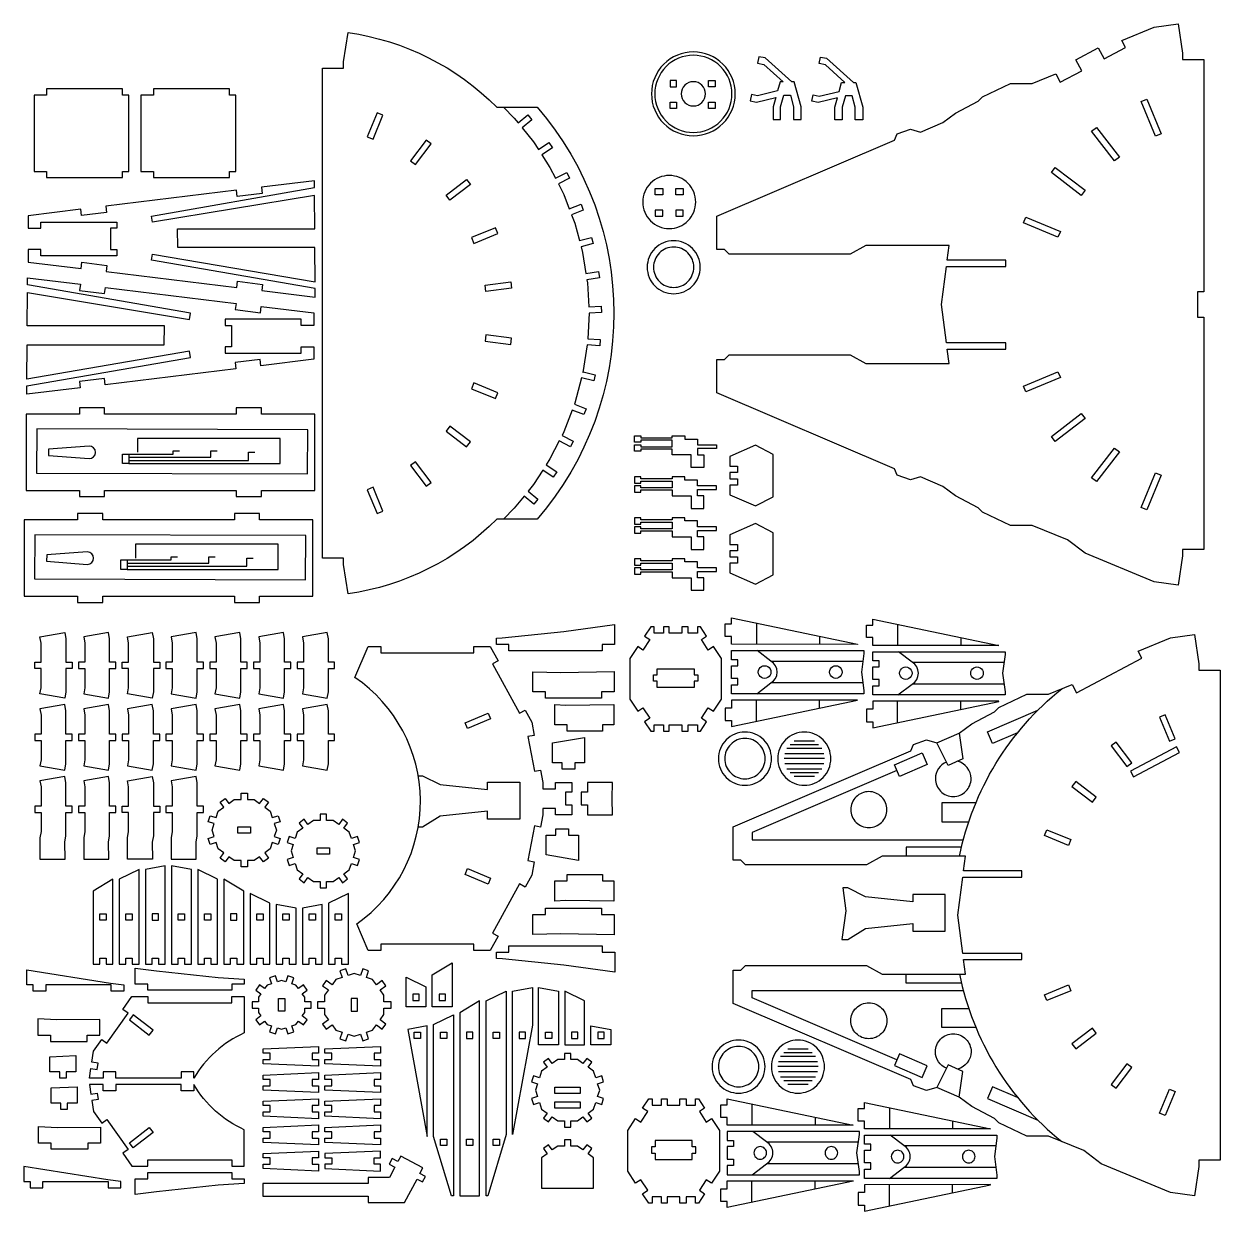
# Model space of a CAD drawing. Extents: x -1030 to 404, y -350 to 218.
# Drawn here: x -453 to 116, y -350 to 215 of the extents above; entities that cross this region are included whole.
import ezdxf

# ---------------------------------------------------------------- set-up
doc = ezdxf.new("R2010")
doc.units = 0
doc.header["$MEASUREMENT"] = 0
doc.layers.add('CUT', color=18, linetype='CONTINUOUS')
doc.layers.add('ENGRAVE', color=1, linetype='CONTINUOUS')

msp = doc.modelspace()

# ---------------------------------------------------------------- linework, layer by layer
at = {"layer": 'CUT'}
for points in [[(-123.34, 39.12), (-123.34, 55.07), (-119.65, 55.07), (-117.43, 57.28), (-59.85, 57.28), (-52.47, 53.15), (-12.73, 53.15), (-13.63, 60.01), (14.15, 60.01), (14.15, 63.01), (-14.03, 63.01), (-16.42, 81.2), (-14.03, 99.36), (14.15, 99.36), (14.15, 102.36), (-13.64, 102.36), (-12.73, 109.25), (-52.47, 109.25), (-59.85, 105.12), (-117.43, 105.12), (-119.65, 107.33), (-123.34, 107.33), (-123.34, 123.28), (-38.75, 159.45), (-37.48, 162.43), (-31.23, 164.71), (-26.44, 163.23), (-15.73, 167.87), (-9.76, 172.2), (1.07, 177.94), (3.13, 180.05), (16.48, 186.36), (26.82, 186.36), (37.99, 190.92), (40.11, 186.93), (50.39, 192.39), (47.57, 197.69), (58.17, 203.32), (60.98, 198.03), (71.26, 203.49), (69.48, 206.85), (84.89, 213.23), (96.21, 214.72), (98.41, 200.79), (98.41, 197.79), (108.45, 197.79), (108.45, 87.2), (105.45, 87.2), (105.45, 75.2), (108.45, 75.2), (108.45, -35.39), (98.41, -35.39), (98.41, -38.39), (96.21, -52.32), (84.89, -50.83), (51.92, -37.17), (43.65, -30.82), (26.82, -23.97), (16.48, -23.97), (3.13, -17.65), (1.07, -15.54), (-9.76, -9.81), (-15.73, -5.47), (-26.44, -0.83), (-31.23, -2.31), (-37.48, -0.03), (-38.75, 2.95)], [(-107.49, 178.14), (-104.54, 177.56), (-95.3, 179.76), (-96.53, 175.29), (-96.53, 169.29), (-92.99, 169.29), (-92.99, 175.29), (-91.48, 180.75), (-88.29, 180.75), (-86.78, 175.29), (-86.78, 169.29), (-83.24, 169.29), (-83.24, 175.29), (-86.49, 187.1), (-87.66, 187.1), (-100.42, 198.55), (-103.37, 199.13), (-103.98, 196.03), (-101.03, 195.45), (-91.73, 187.1), (-93.28, 187.1), (-94.46, 182.81), (-103.95, 180.55), (-106.9, 181.13)], [(-78.13, 177.95), (-77.55, 180.94), (-74.6, 180.36), (-65.11, 182.62), (-63.93, 186.91), (-62.38, 186.91), (-71.68, 195.26), (-74.62, 195.84), (-74.02, 198.94), (-71.07, 198.36), (-58.31, 186.91), (-57.14, 186.91), (-53.89, 175.1), (-53.89, 169.1), (-57.43, 169.1), (-57.43, 175.1), (-58.93, 180.56), (-62.13, 180.56), (-63.63, 175.1), (-63.63, 169.1), (-67.18, 169.1), (-67.18, 175.1), (-65.95, 179.57), (-75.19, 177.37)], [(-448.43, 144.56), (-442.43, 144.56), (-442.43, 141.56), (-406.23, 141.56), (-406.23, 144.56), (-403.23, 144.56), (-403.23, 180.88), (-406.23, 180.88), (-406.23, 183.88), (-442.43, 183.88), (-442.43, 180.88), (-448.43, 180.88)], [(-397.53, 144.56), (-391.53, 144.56), (-391.53, 141.56), (-355.33, 141.56), (-355.33, 144.56), (-352.33, 144.56), (-352.33, 180.87), (-355.33, 180.87), (-355.33, 183.87), (-391.53, 183.87), (-391.53, 180.87), (-397.53, 180.87)], [(-145.53, 187.72), (-145.53, 184.72), (-142.48, 184.72), (-142.48, 187.72)], [(-127.3, 187.72), (-124.14, 187.72), (-124.14, 184.72), (-127.3, 184.72)], [(-145.53, 177.43), (-142.48, 177.43), (-142.48, 174.43), (-145.53, 174.43)], [(-127.3, 177.43), (-124.14, 177.43), (-124.14, 174.43), (-127.3, 174.43)], [(85.47, 161.27), (78.65, 177.74), (81.42, 178.89), (88.24, 162.42)], [(-289.81, 161.06), (-287.04, 159.91), (-282.32, 171.31), (-285.09, 172.46)], [(55.08, 163.68), (57.46, 165.51), (68.31, 151.37), (65.93, 149.54)], [(-269.2, 149.62), (-266.82, 147.79), (-259.32, 157.58), (-261.7, 159.4)], [(35.96, 144), (37.78, 146.38), (51.92, 135.53), (50.1, 133.15)], [(-451.19, 101.36), (-426.04, 98.3), (-425.68, 101.27), (-413.77, 99.81), (-414.13, 96.83), (-351.94, 89.25), (-351.57, 92.23), (-339.66, 90.77), (-340.02, 87.79), (-314.53, 84.69), (-314.56, 88.79), (-392.56, 102.26), (-392.06, 105.21), (-314.58, 91.95), (-314.71, 108.28), (-380.01, 108.28), (-380.08, 117.28), (-314.78, 117.28), (-314.91, 133.11), (-392.06, 120.34), (-392.56, 123.3), (-314.93, 136.81), (-314.96, 140.11), (-340.1, 137.04), (-339.73, 134.06), (-351.64, 132.6), (-352.01, 135.57), (-414.21, 127.97), (-413.84, 124.99), (-425.75, 123.53), (-426.12, 126.51), (-451.19, 123.44), (-451.19, 117.46), (-445.19, 117.46), (-445.19, 120.46), (-408.99, 120.46), (-408.99, 117.46), (-411.99, 117.46), (-411.99, 107.34), (-408.99, 107.34), (-408.99, 104.34), (-445.19, 104.34), (-445.19, 107.34), (-451.19, 107.34)], [(-250.43, 130.84), (-252.26, 133.22), (-242.47, 140.73), (-240.65, 138.35)], [(-152.67, 133.46), (-152.67, 136.46), (-149.13, 136.46), (-149.13, 133.46)], [(-142.93, 133.46), (-142.93, 136.46), (-139.39, 136.46), (-139.39, 133.46)], [(-152.67, 126.17), (-152.67, 123.17), (-149.13, 123.17), (-149.13, 126.17)], [(-139.39, 123.17), (-139.39, 126.17), (-142.93, 126.17), (-142.93, 123.17)], [(22.57, 120.04), (23.72, 122.81), (40.19, 115.99), (39.04, 113.22)], [(-238.99, 110.24), (-227.59, 114.96), (-228.74, 117.73), (-240.14, 113.01)], [(-451.9, 38.46), (-451.87, 42.56), (-373.87, 56.03), (-374.37, 58.98), (-451.85, 45.72), (-451.72, 62.05), (-386.42, 62.05), (-386.35, 71.05), (-451.65, 71.05), (-451.52, 86.88), (-374.37, 74.11), (-373.87, 77.07), (-451.5, 90.58), (-451.47, 93.88), (-426.33, 90.81), (-426.7, 87.83), (-414.79, 86.36), (-414.42, 89.34), (-352.22, 81.74), (-352.59, 78.76), (-340.68, 77.3), (-340.31, 80.28), (-315.24, 77.21), (-315.24, 71.23), (-321.24, 71.23), (-321.24, 74.23), (-357.44, 74.23), (-357.44, 71.23), (-354.44, 71.23), (-354.44, 61.11), (-357.44, 61.11), (-357.44, 58.11), (-321.24, 58.11), (-321.24, 61.11), (-315.24, 61.11), (-315.24, 55.12), (-340.39, 52.07), (-340.75, 55.04), (-352.66, 53.58), (-352.3, 50.6), (-414.49, 43.02), (-414.86, 46), (-426.77, 44.54), (-426.41, 41.56)], [(-233.27, 87.37), (-233.66, 90.34), (-221.43, 91.95), (-221.04, 88.98)], [(-233.66, 63.8), (-221.43, 62.19), (-221.04, 65.16), (-233.27, 66.77)], [(23.72, 39.59), (22.57, 42.36), (39.04, 49.18), (40.19, 46.41)], [(-240.14, 41.13), (-228.74, 36.41), (-227.59, 39.18), (-238.99, 43.9)], [(-452.13, -7.24), (-426.8, -7.24), (-426.8, -10.24), (-414.8, -10.24), (-414.8, -7.24), (-352.14, -7.24), (-352.14, -10.24), (-340.14, -10.24), (-340.14, -7.24), (-314.81, -7.24), (-314.81, 29.08), (-340.14, 29.08), (-340.14, 32.08), (-352.14, 32.08), (-352.14, 29.08), (-414.8, 29.08), (-414.8, 32.08), (-426.8, 32.08), (-426.8, 29.08), (-452.13, 29.08)], [(35.96, 18.4), (50.1, 29.25), (51.92, 26.87), (37.78, 16.02)], [(-252.26, 20.91), (-242.47, 13.4), (-240.65, 15.78), (-250.43, 23.29)], [(-162.55, 11.43), (-162.55, 14.43), (-159.55, 14.43), (-159.55, 13.43), (-144.55, 13.43), (-144.55, 16.68), (-159.55, 16.68), (-159.55, 15.68), (-162.55, 15.68), (-162.55, 18.68), (-159.55, 18.68), (-159.55, 17.68), (-144.55, 17.68), (-144.55, 18.68), (-138.55, 18.68), (-138.55, 17.18), (-132.55, 17.18), (-132.55, 14.43), (-123.55, 14.43), (-123.55, 12.68), (-132.55, 12.68), (-132.55, 9.68), (-129.55, 9.68), (-129.55, 3.68), (-135.55, 3.68), (-135.55, 9.68), (-144.55, 9.68), (-144.55, 12.43), (-159.55, 12.43), (-159.55, 11.43)], [(-117.16, -9.3), (-104.99, -14.69), (-96.57, -10.26), (-96.57, 9.82), (-104.99, 14.25), (-117.16, 8.86), (-117.16, 4.28), (-113.59, 4.28), (-113.59, 1.28), (-117.16, 1.28), (-117.16, -1.72), (-113.59, -1.72), (-113.59, -4.72), (-117.16, -4.72)], [(55.08, -1.28), (65.93, 12.86), (68.31, 11.03), (57.46, -3.11)], [(-269.2, 4.52), (-261.7, -5.27), (-259.32, -3.44), (-266.82, 6.35)], [(78.65, -15.34), (85.47, 1.13), (88.24, -0.02), (81.42, -16.49)], [(-162.55, -8.07), (-159.55, -8.07), (-159.55, -7.07), (-144.55, -7.07), (-144.55, -9.82), (-135.55, -9.82), (-135.55, -15.82), (-129.55, -15.82), (-129.55, -9.82), (-132.55, -9.82), (-132.55, -6.82), (-123.55, -6.82), (-123.55, -5.07), (-132.55, -5.07), (-132.55, -2.32), (-138.55, -2.32), (-138.55, -0.82), (-144.55, -0.82), (-144.55, -1.82), (-159.55, -1.82), (-159.55, -0.82), (-162.55, -0.82), (-162.55, -3.82), (-159.55, -3.82), (-159.55, -2.82), (-144.55, -2.82), (-144.55, -6.07), (-159.55, -6.07), (-159.55, -5.07), (-162.55, -5.07)], [(-285.09, -18.32), (-282.32, -17.17), (-287.04, -5.78), (-289.81, -6.93)], [(-453.04, -57.59), (-427.71, -57.59), (-427.71, -60.59), (-415.71, -60.59), (-415.71, -57.59), (-353.05, -57.59), (-353.05, -60.59), (-341.05, -60.59), (-341.05, -57.59), (-315.72, -57.59), (-315.72, -21.27), (-341.05, -21.27), (-341.05, -18.27), (-353.05, -18.27), (-353.05, -21.27), (-415.71, -21.27), (-415.71, -18.27), (-427.71, -18.27), (-427.71, -21.27), (-453.04, -21.27)], [(-162.55, -24.57), (-162.55, -27.57), (-159.55, -27.57), (-159.55, -26.57), (-144.55, -26.57), (-144.55, -29.32), (-135.55, -29.32), (-135.55, -35.32), (-129.55, -35.32), (-129.55, -29.32), (-132.55, -29.32), (-132.55, -26.32), (-123.55, -26.32), (-123.55, -24.57), (-132.55, -24.57), (-132.55, -21.82), (-138.55, -21.82), (-138.55, -20.32), (-144.55, -20.32), (-144.55, -21.32), (-159.55, -21.32), (-159.55, -20.32), (-162.55, -20.32), (-162.55, -23.32), (-159.55, -23.32), (-159.55, -22.32), (-144.55, -22.32), (-144.55, -25.57), (-159.55, -25.57), (-159.55, -24.57)], [(-117.16, -46.54), (-104.99, -51.92), (-96.57, -47.49), (-96.57, -27.41), (-104.99, -22.99), (-117.16, -28.37), (-117.16, -32.95), (-113.59, -32.95), (-113.59, -35.95), (-117.16, -35.95), (-117.16, -38.95), (-113.59, -38.95), (-113.59, -41.95), (-117.16, -41.95)], [(-162.55, -44.07), (-162.55, -47.07), (-159.55, -47.07), (-159.55, -46.07), (-144.55, -46.07), (-144.55, -48.82), (-135.55, -48.82), (-135.55, -54.82), (-129.55, -54.82), (-129.55, -48.82), (-132.55, -48.82), (-132.55, -45.82), (-123.55, -45.82), (-123.55, -44.07), (-132.55, -44.07), (-132.55, -41.32), (-138.55, -41.32), (-138.55, -39.82), (-144.55, -39.82), (-144.55, -40.82), (-159.55, -40.82), (-159.55, -39.82), (-162.55, -39.82), (-162.55, -42.82), (-159.55, -42.82), (-159.55, -41.82), (-144.55, -41.82), (-144.55, -45.07), (-159.55, -45.07), (-159.55, -44.07)], [(-119.35, -76.82), (-119.35, -70.82), (-116.35, -70.82), (-116.35, -67.96), (-56.36, -80.48), (-56.36, -80.55), (-116.35, -80.52), (-116.35, -76.82)], [(-228.32, -80.57), (-228.32, -77.66), (-225.48, -77.47), (-196.13, -74.38), (-172, -71.08), (-172, -80.57), (-178.01, -80.57), (-178.01, -83.57), (-222.32, -83.57), (-222.32, -80.57)], [(-161.04, -112.37), (-158.55, -110.71), (-155.23, -115.71), (-157.72, -117.37), (-154.79, -121.79), (-153.18, -121.79), (-153.18, -118.79), (-148.79, -118.79), (-148.79, -121.79), (-145.98, -121.79), (-145.98, -118.79), (-139.98, -118.79), (-139.98, -121.79), (-136.98, -121.79), (-136.98, -118.79), (-132.58, -118.79), (-132.58, -121.79), (-131.16, -121.79), (-128.23, -117.37), (-130.73, -115.71), (-127.41, -110.71), (-124.91, -112.37), (-121.12, -106.68), (-121.12, -87.3), (-124.91, -81.61), (-127.41, -83.27), (-130.73, -78.27), (-128.23, -76.61), (-131.16, -72.18), (-132.58, -72.18), (-132.58, -75.18), (-136.98, -75.18), (-136.98, -72.18), (-139.98, -72.18), (-139.98, -75.18), (-145.98, -75.18), (-145.98, -72.18), (-148.79, -72.18), (-148.79, -75.18), (-153.18, -75.18), (-153.18, -72.18), (-154.79, -72.18), (-157.72, -76.61), (-155.23, -78.27), (-158.55, -83.27), (-161.04, -81.61), (-164.83, -87.3), (-164.83, -106.68)], [(-52.14, -77.34), (-52.14, -71.34), (-49.14, -71.34), (-49.14, -68.48), (10.85, -81), (10.85, -81.07), (-49.14, -81.04), (-49.14, -77.34)], [(-445.59, -104.12), (-445.08, -101.16), (-445.08, -92.03), (-448.08, -92.03), (-448.08, -89.03), (-445.08, -89.03), (-445.08, -79.9), (-445.59, -76.95), (-433.76, -74.9), (-433.25, -77.86), (-433.25, -89.03), (-430.25, -89.03), (-430.25, -92.03), (-433.25, -92.03), (-433.25, -103.2), (-433.76, -106.16)], [(-424.76, -104.12), (-412.94, -106.16), (-412.43, -103.2), (-412.43, -92.03), (-409.43, -92.03), (-409.43, -89.03), (-412.43, -89.03), (-412.43, -77.86), (-412.94, -74.9), (-424.76, -76.95), (-424.25, -79.9), (-424.25, -89.03), (-427.25, -89.03), (-427.25, -92.03), (-424.25, -92.03), (-424.25, -101.16)], [(-403.94, -104.12), (-403.43, -101.16), (-403.43, -92.03), (-406.43, -92.03), (-406.43, -89.03), (-403.43, -89.03), (-403.43, -79.9), (-403.94, -76.95), (-392.11, -74.9), (-391.6, -77.86), (-391.6, -89.03), (-388.6, -89.03), (-388.6, -92.03), (-391.6, -92.03), (-391.6, -103.2), (-392.11, -106.16)], [(-383.11, -104.12), (-371.29, -106.16), (-370.78, -103.2), (-370.78, -92.03), (-367.78, -92.03), (-367.78, -89.03), (-370.78, -89.03), (-370.78, -77.86), (-371.29, -74.9), (-383.11, -76.95), (-382.6, -79.9), (-382.6, -89.03), (-385.6, -89.03), (-385.6, -92.03), (-382.6, -92.03), (-382.6, -101.16)], [(-362.29, -104.12), (-350.46, -106.16), (-349.95, -103.2), (-349.95, -92.03), (-346.95, -92.03), (-346.95, -89.03), (-349.95, -89.03), (-349.95, -77.86), (-350.46, -74.9), (-362.29, -76.95), (-361.78, -79.9), (-361.78, -89.03), (-364.78, -89.03), (-364.78, -92.03), (-361.78, -92.03), (-361.78, -101.16)], [(-341.46, -104.12), (-329.64, -106.16), (-329.13, -103.2), (-329.13, -92.03), (-326.13, -92.03), (-326.13, -89.03), (-329.13, -89.03), (-329.13, -77.86), (-329.64, -74.9), (-341.46, -76.95), (-340.95, -79.9), (-340.95, -89.03), (-343.95, -89.03), (-343.95, -92.03), (-340.95, -92.03), (-340.95, -101.16)], [(-320.64, -104.12), (-308.81, -106.16), (-308.3, -103.2), (-308.3, -92.03), (-305.3, -92.03), (-305.3, -89.03), (-308.3, -89.03), (-308.3, -77.86), (-308.81, -74.9), (-320.64, -76.95), (-320.13, -79.9), (-320.13, -89.03), (-323.13, -89.03), (-323.13, -92.03), (-320.13, -92.03), (-320.13, -101.16)], [(-115.57, -251.49), (-115.57, -235.54), (-111.88, -235.54), (-109.66, -233.33), (-52.09, -233.33), (-44.7, -237.46), (-4.96, -237.46), (-5.87, -230.57), (21.92, -230.57), (21.92, -227.6), (-6.26, -227.6), (-8.65, -209.41), (-6.26, -191.25), (21.92, -191.25), (21.92, -188.25), (-5.87, -188.25), (-4.96, -181.36), (-44.7, -181.36), (-52.09, -185.49), (-109.66, -185.49), (-111.88, -183.28), (-115.57, -183.28), (-115.57, -167.33), (-30.99, -131.16), (-29.71, -128.18), (-23.47, -125.9), (-18.67, -127.38), (-7.96, -122.74), (-1.99, -118.41), (8.84, -112.67), (10.9, -110.56), (24.25, -104.25), (34.58, -104.25), (45.76, -99.69), (47.88, -103.68), (79.03, -87.12), (77.25, -83.77), (92.66, -77.38), (103.98, -75.89), (106.18, -89.82), (106.18, -92.82), (116.22, -92.82), (116.22, -326), (106.18, -326), (106.18, -329), (103.98, -342.93), (92.66, -341.44), (59.69, -327.78), (51.41, -321.43), (34.58, -314.58), (24.25, -314.58), (10.9, -308.26), (8.84, -306.15), (-1.99, -300.42), (-7.96, -296.08), (-18.67, -291.44), (-23.47, -292.92), (-29.71, -290.64), (-30.99, -287.66)], [(-116.35, -104.11), (-116.35, -99.72), (-113.35, -99.72), (-113.35, -96.72), (-116.35, -96.72), (-116.35, -90.72), (-113.35, -90.72), (-113.35, -87.91), (-116.35, -87.91), (-116.35, -83.52), (-53.36, -83.52), (-53.36, -84.91), (-54.52, -93.72), (-53.36, -102.53), (-53.36, -104.11)], [(-49.14, -104.63), (-49.14, -100.24), (-46.14, -100.24), (-46.14, -97.24), (-49.14, -97.24), (-49.14, -91.24), (-46.14, -91.24), (-46.14, -88.43), (-49.14, -88.43), (-49.14, -84.04), (13.85, -84.04), (13.85, -85.43), (12.69, -94.24), (13.85, -103.05), (13.85, -104.63)], [(-210.92, -103.1), (-210.92, -93.6), (-197.63, -93.96), (-172.2, -93.48), (-172.2, -103.1), (-178.2, -103.1), (-178.2, -106.1), (-204.92, -106.1), (-204.92, -103.1)], [(-151.79, -101.11), (-151.79, -98.11), (-153.44, -98.11), (-153.44, -95.11), (-151.79, -95.11), (-151.79, -92.11), (-134.16, -92.11), (-134.16, -95.11), (-132.44, -95.11), (-132.44, -98.11), (-134.16, -98.11), (-134.16, -101.11)], [(-119.35, -116.82), (-116.35, -116.82), (-116.35, -119.68), (-56.36, -107.15), (-56.36, -107.08), (-116.35, -107.11), (-116.35, -110.82), (-119.35, -110.82)], [(-52.14, -117.33), (-49.14, -117.33), (-49.14, -120.2), (10.85, -107.67), (10.85, -107.6), (-49.14, -107.63), (-49.14, -111.33), (-52.14, -111.33)], [(-445.59, -138.37), (-433.76, -140.42), (-433.25, -137.46), (-433.25, -126.29), (-430.25, -126.29), (-430.25, -123.29), (-433.25, -123.29), (-433.25, -112.12), (-433.76, -109.16), (-445.59, -111.2), (-445.08, -114.16), (-445.08, -123.29), (-448.08, -123.29), (-448.08, -126.29), (-445.08, -126.29), (-445.08, -135.42)], [(-424.76, -138.37), (-412.94, -140.42), (-412.43, -137.46), (-412.43, -126.29), (-409.43, -126.29), (-409.43, -123.29), (-412.43, -123.29), (-412.43, -112.12), (-412.94, -109.16), (-424.76, -111.2), (-424.25, -114.16), (-424.25, -123.29), (-427.25, -123.29), (-427.25, -126.29), (-424.25, -126.29), (-424.25, -135.42)], [(-403.94, -138.37), (-392.11, -140.42), (-391.6, -137.46), (-391.6, -126.29), (-388.6, -126.29), (-388.6, -123.29), (-391.6, -123.29), (-391.6, -112.12), (-392.11, -109.16), (-403.94, -111.2), (-403.43, -114.16), (-403.43, -123.29), (-406.43, -123.29), (-406.43, -126.29), (-403.43, -126.29), (-403.43, -135.42)], [(-383.11, -138.37), (-371.29, -140.42), (-370.78, -137.46), (-370.78, -126.29), (-367.78, -126.29), (-367.78, -123.29), (-370.78, -123.29), (-370.78, -112.12), (-371.29, -109.16), (-383.11, -111.2), (-382.6, -114.16), (-382.6, -123.29), (-385.6, -123.29), (-385.6, -126.29), (-382.6, -126.29), (-382.6, -135.42)], [(-362.29, -138.37), (-350.46, -140.42), (-349.95, -137.46), (-349.95, -126.29), (-346.95, -126.29), (-346.95, -123.29), (-349.95, -123.29), (-349.95, -112.12), (-350.46, -109.16), (-362.29, -111.2), (-361.78, -114.16), (-361.78, -123.29), (-364.78, -123.29), (-364.78, -126.29), (-361.78, -126.29), (-361.78, -135.42)], [(-341.46, -138.37), (-329.64, -140.42), (-329.13, -137.46), (-329.13, -126.29), (-326.13, -126.29), (-326.13, -123.29), (-329.13, -123.29), (-329.13, -112.12), (-329.64, -109.16), (-341.46, -111.2), (-340.95, -114.16), (-340.95, -123.29), (-343.95, -123.29), (-343.95, -126.29), (-340.95, -126.29), (-340.95, -135.42)], [(-320.64, -138.37), (-308.81, -140.42), (-308.3, -137.46), (-308.3, -126.29), (-305.3, -126.29), (-305.3, -123.29), (-308.3, -123.29), (-308.3, -112.12), (-308.81, -109.16), (-320.64, -111.2), (-320.13, -114.16), (-320.13, -123.29), (-323.13, -123.29), (-323.13, -126.29), (-320.13, -126.29), (-320.13, -135.42)], [(-242.07, -120.6), (-243.22, -117.83), (-232.19, -113.27), (-231.04, -116.04)], [(-200.55, -109.23), (-195.29, -109.42), (-172.34, -109.2), (-172.34, -118.85), (-177.78, -118.85), (-177.78, -121.85), (-194.55, -121.85), (-194.55, -118.85), (-200.55, -118.85)], [(92.09, -126.56), (94.86, -125.42), (90.14, -114.02), (87.37, -115.17)], [(-201.66, -136.85), (-201.66, -127.47), (-186.33, -124.85), (-186.33, -136.85), (-190.99, -136.85), (-190.99, -139.85), (-196.99, -139.85), (-196.99, -136.85)], [(64.37, -128.9), (71.88, -138.69), (74.26, -136.86), (66.75, -127.08)], [(75.06, -143.59), (96.92, -131.97), (95.51, -129.32), (73.65, -140.94)], [(-445.59, -182.75), (-433.65, -182.75), (-433.76, -174.67), (-433.25, -171.72), (-433.25, -160.54), (-430.25, -160.54), (-430.25, -157.54), (-433.25, -157.54), (-433.25, -146.37), (-433.76, -143.42), (-445.59, -145.46), (-445.08, -148.41), (-445.08, -157.54), (-448.08, -157.54), (-448.08, -160.54), (-445.08, -160.54), (-445.08, -169.67), (-445.59, -172.63)], [(-424.76, -182.75), (-412.83, -182.75), (-412.94, -174.67), (-412.43, -171.72), (-412.43, -160.54), (-409.43, -160.54), (-409.43, -157.54), (-412.43, -157.54), (-412.43, -146.37), (-412.94, -143.42), (-424.76, -145.46), (-424.25, -148.41), (-424.25, -157.54), (-427.25, -157.54), (-427.25, -160.54), (-424.25, -160.54), (-424.25, -169.67), (-424.76, -172.63)], [(-403.94, -182.75), (-403.94, -172.63), (-403.43, -169.67), (-403.43, -160.54), (-406.43, -160.54), (-406.43, -157.54), (-403.43, -157.54), (-403.43, -148.41), (-403.94, -145.46), (-392.11, -143.42), (-391.6, -146.37), (-391.6, -157.54), (-388.6, -157.54), (-388.6, -160.54), (-391.6, -160.54), (-391.6, -171.72), (-392.11, -174.67), (-392, -182.75)], [(-383.11, -182.75), (-371.18, -182.75), (-371.29, -174.67), (-370.78, -171.72), (-370.78, -160.54), (-367.78, -160.54), (-367.78, -157.54), (-370.78, -157.54), (-370.78, -146.37), (-371.29, -143.42), (-383.11, -145.46), (-382.6, -148.41), (-382.6, -157.54), (-385.6, -157.54), (-385.6, -160.54), (-382.6, -160.54), (-382.6, -169.67), (-383.11, -172.63)], [(-187.99, -156.94), (-184.99, -156.94), (-184.99, -161.6), (-172.99, -161.6), (-173.17, -153.94), (-172.99, -146.28), (-184.99, -146.28), (-184.99, -150.94), (-187.99, -150.94)], [(45.7, -148.12), (55.49, -155.63), (57.31, -153.25), (47.53, -145.74)], [(-365.5, -172.91), (-362.65, -171.99), (-363.65, -168.92), (-362.65, -165.85), (-365.5, -164.92), (-364.58, -162.07), (-361.72, -162.99), (-360.73, -159.92), (-358.11, -158.03), (-359.88, -155.6), (-357.45, -153.84), (-355.69, -156.26), (-353.08, -154.37), (-349.85, -154.37), (-349.85, -151.37), (-346.85, -151.37), (-346.85, -154.37), (-343.62, -154.37), (-341.01, -156.26), (-339.24, -153.84), (-336.82, -155.6), (-338.58, -158.03), (-335.97, -159.92), (-334.97, -162.99), (-332.12, -162.07), (-331.19, -164.92), (-334.04, -165.85), (-333.05, -168.92), (-334.04, -171.99), (-331.19, -172.91), (-332.12, -175.77), (-334.97, -174.84), (-335.97, -177.91), (-338.58, -179.81), (-336.82, -182.24), (-339.24, -184), (-341.01, -181.57), (-343.62, -183.47), (-346.85, -183.47), (-346.85, -186.47), (-349.85, -186.47), (-349.85, -183.47), (-353.08, -183.47), (-355.69, -181.57), (-357.45, -184), (-359.88, -182.24), (-358.11, -179.81), (-360.73, -177.91), (-361.72, -174.84), (-364.58, -175.77)], [(-327.86, -182.87), (-326.93, -185.72), (-324.08, -184.79), (-323.08, -187.86), (-320.47, -189.76), (-322.24, -192.19), (-319.81, -193.95), (-318.04, -191.52), (-315.43, -193.42), (-312.2, -193.42), (-312.2, -196.42), (-309.2, -196.42), (-309.2, -193.42), (-305.98, -193.42), (-303.37, -191.52), (-301.6, -193.95), (-299.17, -192.19), (-300.94, -189.76), (-298.33, -187.86), (-297.33, -184.79), (-294.48, -185.72), (-293.55, -182.87), (-296.4, -181.94), (-295.4, -178.87), (-296.4, -175.8), (-293.55, -174.87), (-294.48, -172.02), (-297.33, -172.95), (-298.33, -169.88), (-300.94, -167.98), (-299.17, -165.55), (-301.6, -163.79), (-303.37, -166.22), (-305.98, -164.32), (-309.2, -164.32), (-309.2, -161.32), (-312.2, -161.32), (-312.2, -164.32), (-315.43, -164.32), (-318.04, -166.22), (-319.81, -163.79), (-322.24, -165.55), (-320.47, -167.98), (-323.08, -169.88), (-324.08, -172.95), (-326.93, -172.02), (-327.86, -174.87), (-325.01, -175.8), (-326.01, -178.87), (-325.01, -181.94)], [(-351.35, -170.42), (-351.35, -167.42), (-345.35, -167.42), (-345.35, -170.42)], [(-204.59, -180.73), (-204.59, -171.36), (-199.93, -171.36), (-199.93, -168.36), (-193.93, -168.36), (-193.93, -171.36), (-189.26, -171.36), (-189.26, -183.36)], [(44.04, -176.24), (32.64, -171.52), (33.79, -168.75), (45.19, -173.47)], [(-313.7, -180.37), (-313.7, -177.37), (-307.7, -177.37), (-307.7, -180.37)], [(-407.88, -232.8), (-404.65, -232.8), (-404.65, -229.8), (-401.65, -229.8), (-401.65, -232.8), (-398.42, -232.8), (-398.42, -187.7), (-407.88, -192.3)], [(-395.42, -232.8), (-392.19, -232.8), (-392.19, -229.8), (-389.19, -229.8), (-389.19, -232.8), (-385.96, -232.8), (-385.96, -185.95), (-395.42, -187.7)], [(-382.96, -232.8), (-379.74, -232.8), (-379.74, -229.8), (-376.74, -229.8), (-376.74, -232.8), (-373.51, -232.8), (-373.51, -187.7), (-382.96, -185.95)], [(-370.51, -232.8), (-367.28, -232.8), (-367.28, -229.8), (-364.28, -229.8), (-364.28, -232.8), (-361.05, -232.8), (-361.05, -192.3), (-370.51, -187.7)], [(-243.22, -190.02), (-242.07, -187.25), (-231.04, -191.81), (-232.19, -194.59)], [(-417.1, -232.8), (-417.1, -229.8), (-414.1, -229.8), (-414.1, -232.8), (-410.88, -232.8), (-410.88, -192.3), (-420.33, -197.98), (-420.33, -232.8)], [(-358.05, -232.8), (-354.82, -232.8), (-354.82, -229.8), (-351.82, -229.8), (-351.82, -232.8), (-348.6, -232.8), (-348.6, -197.98), (-358.05, -192.3)], [(-200.55, -202.67), (-200.55, -193.05), (-194.55, -193.05), (-194.55, -190.05), (-177.78, -190.05), (-177.78, -193.05), (-172.34, -193.05), (-172.34, -202.7), (-195.29, -202.49)], [(-345.6, -232.8), (-342.37, -232.8), (-342.37, -229.8), (-339.37, -229.8), (-339.37, -232.8), (-336.14, -232.8), (-336.14, -203.64), (-345.6, -199.04)], [(-308.23, -232.8), (-305, -232.8), (-305, -229.8), (-302, -229.8), (-302, -232.8), (-298.77, -232.8), (-298.77, -199.04), (-308.23, -203.64)], [(-63.8, -220.91), (-61.02, -220.91), (-52.56, -215.79), (-30.1, -213.41), (-30.1, -217.1), (-14.6, -217.1), (-14.6, -199.53), (-30.1, -199.53), (-30.1, -203.08), (-52.56, -200.67), (-61.02, -196.46), (-63.45, -196.46), (-62.02, -207.36)], [(-333.14, -232.8), (-329.91, -232.8), (-329.91, -229.8), (-326.91, -229.8), (-326.91, -232.8), (-323.68, -232.8), (-323.68, -206.05), (-333.14, -204.29)], [(-320.68, -232.8), (-317.46, -232.8), (-317.46, -229.8), (-314.46, -229.8), (-314.46, -232.8), (-311.23, -232.8), (-311.23, -204.29), (-320.68, -206.05)], [(-417.1, -211.8), (-417.1, -208.8), (-414.1, -208.8), (-414.1, -211.8)], [(-404.65, -211.8), (-404.65, -208.8), (-401.65, -208.8), (-401.65, -211.8)], [(-389.19, -208.8), (-392.19, -208.8), (-392.19, -211.8), (-389.19, -211.8)], [(-379.74, -211.8), (-379.74, -208.8), (-376.74, -208.8), (-376.74, -211.8)], [(-367.28, -211.8), (-367.28, -208.8), (-364.28, -208.8), (-364.28, -211.8)], [(-354.82, -211.8), (-351.82, -211.8), (-351.82, -208.8), (-354.82, -208.8)], [(-342.37, -211.8), (-342.37, -208.8), (-339.37, -208.8), (-339.37, -211.8)], [(-329.91, -211.8), (-329.91, -208.8), (-326.91, -208.8), (-326.91, -211.8)], [(-317.46, -211.8), (-317.46, -208.8), (-314.46, -208.8), (-314.46, -211.8)], [(-305, -211.8), (-305, -208.8), (-302, -208.8), (-302, -211.8)], [(-210.91, -218.6), (-210.91, -209.11), (-204.92, -209.11), (-204.92, -206.11), (-178.2, -206.11), (-178.2, -209.11), (-172.2, -209.11), (-172.2, -218.73), (-197.63, -218.25)], [(-228.31, -229.97), (-228.31, -227.05), (-222.31, -227.05), (-222.31, -224.05), (-178.01, -224.05), (-178.01, -227.05), (-171.99, -227.05), (-171.99, -236.55), (-196.12, -233.24), (-225.47, -230.15)], [(-258.82, -253.05), (-258.82, -237.81), (-249.37, -232.13), (-249.37, -253.05)], [(-451.85, -242.58), (-451.85, -235.36), (-411.95, -241.73), (-405.73, -242.58), (-405.73, -245.58), (-411.73, -245.58), (-411.73, -242.58), (-442.85, -242.58), (-442.85, -245.58), (-448.85, -245.58), (-448.85, -242.58)], [(-400.23, -242.17), (-400.23, -234.58), (-390.14, -235.97), (-360.81, -239.05), (-348.31, -239.88), (-348.31, -242.17), (-354.31, -242.17), (-354.31, -245.17), (-394.23, -245.17), (-394.23, -242.17)], [(-341.06, -261.57), (-338.64, -259.81), (-337.41, -261.5), (-335.42, -262.15), (-336.34, -265), (-333.49, -265.93), (-332.56, -263.08), (-330.57, -263.72), (-328.58, -263.08), (-327.65, -265.93), (-324.8, -265), (-325.73, -262.15), (-323.74, -261.5), (-322.51, -259.81), (-320.08, -261.57), (-318.32, -259.15), (-320.74, -257.38), (-319.51, -255.69), (-319.51, -253.6), (-316.51, -253.6), (-316.51, -250.6), (-319.51, -250.6), (-319.51, -248.5), (-320.74, -246.81), (-318.32, -245.05), (-320.08, -242.62), (-322.51, -244.38), (-323.74, -242.69), (-325.73, -242.04), (-324.8, -239.19), (-327.65, -238.26), (-328.58, -241.11), (-330.57, -240.47), (-332.56, -241.11), (-333.49, -238.26), (-336.34, -239.19), (-335.42, -242.04), (-337.41, -242.69), (-338.64, -244.38), (-341.06, -242.62), (-342.83, -245.05), (-340.4, -246.81), (-341.63, -248.5), (-341.63, -250.6), (-344.63, -250.6), (-344.63, -253.6), (-341.63, -253.6), (-341.63, -255.69), (-340.4, -257.38), (-342.83, -259.15)], [(-309.28, -263.63), (-306.53, -261.63), (-304.71, -264.13), (-301.76, -265.09), (-302.81, -268.32), (-299.96, -269.25), (-298.91, -266.02), (-295.96, -266.98), (-293.01, -266.02), (-291.96, -269.25), (-289.11, -268.32), (-290.16, -265.09), (-287.22, -264.13), (-285.39, -261.63), (-282.64, -263.63), (-280.88, -261.2), (-283.63, -259.2), (-281.81, -256.69), (-281.81, -253.6), (-278.41, -253.6), (-278.41, -250.6), (-281.81, -250.6), (-281.81, -247.5), (-283.63, -244.99), (-280.88, -242.99), (-282.64, -240.57), (-285.39, -242.56), (-287.22, -240.06), (-290.16, -239.1), (-289.11, -235.87), (-291.96, -234.94), (-293.01, -238.17), (-295.96, -237.22), (-298.91, -238.17), (-299.96, -234.94), (-302.81, -235.87), (-301.76, -239.1), (-304.71, -240.06), (-306.53, -242.56), (-309.28, -240.57), (-311.04, -242.99), (-308.29, -244.99), (-310.11, -247.5), (-310.11, -250.6), (-313.51, -250.6), (-313.51, -253.6), (-310.11, -253.6), (-310.11, -256.69), (-308.29, -259.2), (-311.04, -261.2)], [(-271.28, -253.05), (-271.28, -238.87), (-261.82, -243.47), (-261.82, -253.05)], [(-220.64, -313.79), (-220.64, -245.53), (-211.19, -243.78), (-211.19, -261.78)], [(-208.19, -271.05), (-208.19, -243.78), (-198.73, -245.53), (-198.73, -271.05)], [(44.04, -242.58), (45.19, -245.35), (33.79, -250.07), (32.64, -247.3)], [(-329.07, -249.1), (-329.07, -255.1), (-332.07, -255.1), (-332.07, -249.1)], [(-297.46, -255.1), (-294.46, -255.1), (-294.46, -249.1), (-297.46, -249.1)], [(-265.05, -250.05), (-265.05, -247.05), (-268.05, -247.05), (-268.05, -250.05)], [(-252.6, -250.05), (-252.6, -247.05), (-255.6, -247.05), (-255.6, -250.05)], [(-236.28, -343.05), (-236.28, -250.13), (-245.73, -255.81), (-245.73, -343.05)], [(-233.1, -343.05), (-233.1, -250.13), (-223.64, -245.53), (-223.64, -313.79), (-232.4, -343.05)], [(-195.73, -271.05), (-186.28, -271.05), (-186.28, -250.13), (-195.73, -245.53)], [(-446.55, -266.59), (-440.55, -266.59), (-440.55, -269.59), (-423.08, -269.59), (-423.08, -266.59), (-417.08, -266.59), (-417.08, -259), (-437.52, -259.15), (-446.55, -258.81)], [(-391.74, -264.11), (-401.21, -256.84), (-403.03, -259.22), (-393.57, -266.49)], [(-248.73, -343.05), (-249.66, -343.05), (-258.19, -314.77), (-258.19, -261.47), (-248.73, -256.87)], [(-261.19, -314.77), (-261.19, -262.12), (-270.4, -263.83)], [(-267.42, -268.05), (-267.42, -265.05), (-264.42, -265.05), (-264.42, -268.05)], [(-254.96, -268.05), (-254.96, -265.05), (-251.96, -265.05), (-251.96, -268.05)], [(-239.51, -265.05), (-242.51, -265.05), (-242.51, -268.05), (-239.51, -268.05)], [(-229.87, -268.05), (-229.87, -265.05), (-226.87, -265.05), (-226.87, -268.05)], [(-217.42, -268.05), (-214.42, -268.05), (-214.42, -265.05), (-217.42, -265.05)], [(-204.96, -268.05), (-204.96, -265.05), (-201.96, -265.05), (-201.96, -268.05)], [(-192.5, -268.05), (-189.5, -268.05), (-189.5, -265.05), (-192.5, -265.05)], [(-183.28, -271.05), (-183.28, -262.12), (-173.82, -263.88), (-173.82, -271.05)], [(-177.05, -268.05), (-177.05, -265.05), (-180.05, -265.05), (-180.05, -268.05)], [(45.7, -270.7), (47.53, -273.08), (57.31, -265.57), (55.49, -263.19)], [(-339.39, -280.21), (-339.39, -278.12), (-336.02, -278.12), (-336.02, -275.12), (-339.39, -275.12), (-339.39, -273.02), (-312.95, -271.89), (-312.95, -275.12), (-315.98, -275.12), (-315.98, -278.12), (-312.95, -278.12), (-312.95, -281.34)], [(-309.95, -280.21), (-309.95, -278.12), (-306.58, -278.12), (-306.58, -275.12), (-309.95, -275.12), (-309.95, -273.02), (-283.51, -271.89), (-283.51, -275.12), (-286.54, -275.12), (-286.54, -278.12), (-283.51, -278.12), (-283.51, -281.34)], [(-440.85, -284.03), (-440.85, -276.75), (-428.53, -276.25), (-428.53, -284.03), (-433.19, -284.03), (-433.19, -287.03), (-436.19, -287.03), (-436.19, -284.03)], [(-210.63, -299.56), (-207.78, -298.63), (-206.78, -301.7), (-204.17, -303.6), (-205.94, -306.03), (-203.51, -307.79), (-201.74, -305.36), (-199.13, -307.26), (-195.9, -307.26), (-195.9, -310.26), (-192.9, -310.26), (-192.9, -307.26), (-189.68, -307.26), (-187.07, -305.36), (-185.3, -307.79), (-182.87, -306.03), (-184.64, -303.6), (-182.03, -301.7), (-181.03, -298.63), (-178.18, -299.56), (-177.25, -296.71), (-180.1, -295.78), (-179.1, -292.71), (-180.1, -289.64), (-177.25, -288.71), (-178.18, -285.86), (-181.03, -286.78), (-182.03, -283.71), (-184.64, -281.82), (-182.87, -279.39), (-185.3, -277.63), (-187.07, -280.05), (-189.68, -278.16), (-192.9, -278.16), (-192.9, -275.16), (-195.9, -275.16), (-195.9, -278.16), (-199.13, -278.16), (-201.74, -280.05), (-203.51, -277.63), (-205.94, -279.39), (-204.17, -281.82), (-206.78, -283.71), (-207.78, -286.78), (-210.63, -285.86), (-211.56, -288.71), (-208.71, -289.64), (-209.71, -292.71), (-208.71, -295.78), (-211.56, -296.71)], [(-339.39, -292.67), (-339.39, -290.57), (-336.02, -290.57), (-336.02, -287.57), (-339.39, -287.57), (-339.39, -285.48), (-312.95, -284.34), (-312.95, -287.57), (-315.98, -287.57), (-315.98, -290.57), (-312.95, -290.57), (-312.95, -293.8)], [(-309.95, -292.67), (-309.95, -290.57), (-306.58, -290.57), (-306.58, -287.57), (-309.95, -287.57), (-309.95, -285.48), (-283.51, -284.34), (-283.51, -287.57), (-286.54, -287.57), (-286.54, -290.57), (-283.51, -290.57), (-283.51, -293.8)], [(64.37, -289.92), (66.75, -291.74), (74.26, -281.96), (71.88, -280.13)], [(-440.26, -298.87), (-440.26, -291.59), (-427.95, -291.09), (-427.95, -298.87), (-432.6, -298.87), (-432.6, -301.87), (-435.6, -301.87), (-435.6, -298.87)], [(-200.4, -294.21), (-200.4, -291.21), (-188.4, -291.21), (-188.4, -294.21)], [(87.37, -303.65), (92.09, -292.26), (94.86, -293.4), (90.14, -304.8)], [(-339.39, -305.12), (-339.39, -303.03), (-336.02, -303.03), (-336.02, -300.03), (-339.39, -300.03), (-339.39, -297.94), (-312.95, -296.8), (-312.95, -300.03), (-315.98, -300.03), (-315.98, -303.03), (-312.95, -303.03), (-312.95, -306.26)], [(-309.95, -305.12), (-309.95, -303.03), (-306.58, -303.03), (-306.58, -300.03), (-309.95, -300.03), (-309.95, -297.94), (-283.51, -296.8), (-283.51, -300.03), (-286.54, -300.03), (-286.54, -303.03), (-283.51, -303.03), (-283.51, -306.26)], [(-200.4, -301.21), (-200.4, -298.21), (-188.4, -298.21), (-188.4, -301.21)], [(-155.74, -346.39), (-158.68, -341.97), (-156.18, -340.31), (-159.5, -335.31), (-162, -336.97), (-165.78, -331.28), (-165.78, -311.9), (-162, -306.21), (-159.5, -307.87), (-156.18, -302.87), (-158.68, -301.21), (-155.74, -296.79), (-154.13, -296.79), (-154.13, -299.79), (-149.74, -299.79), (-149.74, -296.79), (-146.93, -296.79), (-146.93, -299.79), (-140.93, -299.79), (-140.93, -296.79), (-137.93, -296.79), (-137.93, -299.79), (-133.54, -299.79), (-133.54, -296.79), (-132.12, -296.79), (-129.18, -301.21), (-131.68, -302.87), (-128.36, -307.87), (-125.86, -306.21), (-122.08, -311.9), (-122.08, -331.28), (-125.86, -336.97), (-128.36, -335.31), (-131.68, -340.31), (-129.18, -341.97), (-132.12, -346.39), (-133.54, -346.39), (-133.54, -343.39), (-137.93, -343.39), (-137.93, -346.39), (-140.93, -346.39), (-140.93, -343.39), (-146.93, -343.39), (-146.93, -346.39), (-149.74, -346.39), (-149.74, -343.39), (-154.13, -343.39), (-154.13, -346.39)], [(-121.47, -305.62), (-121.47, -299.62), (-118.47, -299.62), (-118.47, -296.76), (-58.48, -309.28), (-58.48, -309.35), (-118.47, -309.32), (-118.47, -305.62)], [(-56.06, -307.36), (-56.06, -301.36), (-53.06, -301.36), (-53.06, -298.5), (6.93, -311.03), (6.93, -311.1), (-53.06, -311.07), (-53.06, -307.36)], [(-446.26, -317.83), (-446.26, -310.05), (-437.23, -310.39), (-416.79, -310.24), (-416.79, -317.83), (-422.79, -317.83), (-422.79, -320.83), (-440.26, -320.83), (-440.26, -317.83)], [(-403.03, -317.77), (-393.57, -310.5), (-391.74, -312.88), (-401.21, -320.15)], [(-339.39, -317.58), (-339.39, -315.49), (-336.02, -315.49), (-336.02, -312.49), (-339.39, -312.49), (-339.39, -310.39), (-312.95, -309.26), (-312.95, -312.49), (-315.98, -312.49), (-315.98, -315.49), (-312.95, -315.49), (-312.95, -318.71)], [(-309.95, -317.58), (-309.95, -315.49), (-306.58, -315.49), (-306.58, -312.49), (-309.95, -312.49), (-309.95, -310.39), (-283.51, -309.26), (-283.51, -312.49), (-286.54, -312.49), (-286.54, -315.49), (-283.51, -315.49), (-283.51, -318.71)], [(-118.47, -332.91), (-55.48, -332.91), (-55.48, -331.33), (-56.64, -322.52), (-55.48, -313.71), (-55.48, -312.32), (-118.47, -312.32), (-118.47, -316.71), (-115.47, -316.71), (-115.47, -319.52), (-118.47, -319.52), (-118.47, -325.52), (-115.47, -325.52), (-115.47, -328.52), (-118.47, -328.52)], [(-254.96, -319.05), (-254.96, -316.05), (-251.96, -316.05), (-251.96, -319.05)], [(-242.51, -319.05), (-242.51, -316.05), (-239.51, -316.05), (-239.51, -319.05)], [(-229.87, -319.05), (-229.87, -316.05), (-226.87, -316.05), (-226.87, -319.05)], [(-206.78, -339.31), (-182.03, -339.31), (-182.03, -324.82), (-184.64, -322.92), (-182.87, -320.49), (-185.3, -318.73), (-187.07, -321.16), (-189.68, -319.26), (-192.9, -319.26), (-192.9, -316.26), (-195.9, -316.26), (-195.9, -319.26), (-199.13, -319.26), (-201.74, -321.16), (-203.51, -318.73), (-205.94, -320.49), (-204.17, -322.92), (-206.78, -324.82)], [(-152.74, -325.71), (-135.12, -325.71), (-135.12, -322.71), (-133.39, -322.71), (-133.39, -319.71), (-135.12, -319.71), (-135.12, -316.71), (-152.74, -316.71), (-152.74, -319.71), (-154.39, -319.71), (-154.39, -322.71), (-152.74, -322.71)], [(-53.06, -334.66), (-53.06, -330.27), (-50.06, -330.27), (-50.06, -327.27), (-53.06, -327.27), (-53.06, -321.27), (-50.06, -321.27), (-50.06, -318.46), (-53.06, -318.46), (-53.06, -314.07), (9.93, -314.07), (9.93, -315.46), (8.77, -324.27), (9.93, -333.08), (9.93, -334.66)], [(-339.51, -343.17), (-289.31, -343.17), (-289.31, -346.17), (-272.04, -346.17), (-266.08, -334.97), (-263.43, -336.38), (-262.03, -333.73), (-264.68, -332.32), (-263.27, -329.68), (-273.86, -324.04), (-275.27, -326.69), (-277.92, -325.28), (-279.33, -327.93), (-276.68, -329.34), (-279.25, -334.17), (-289.31, -334.17), (-289.31, -337.17), (-339.51, -337.17)], [(-339.39, -330.03), (-339.39, -327.94), (-336.02, -327.94), (-336.02, -324.94), (-339.39, -324.94), (-339.39, -322.85), (-312.95, -321.71), (-312.95, -324.94), (-315.98, -324.94), (-315.98, -327.94), (-312.95, -327.94), (-312.95, -331.17)], [(-309.95, -330.03), (-283.51, -331.17), (-283.51, -327.94), (-286.54, -327.94), (-286.54, -324.94), (-283.51, -324.94), (-283.51, -321.71), (-309.95, -322.85), (-309.95, -324.94), (-306.58, -324.94), (-306.58, -327.94), (-309.95, -327.94)], [(-453.23, -336.23), (-450.23, -336.23), (-450.23, -339.23), (-444.23, -339.23), (-444.23, -336.23), (-413.1, -336.23), (-413.1, -339.23), (-407.1, -339.23), (-407.1, -336.23), (-413.33, -335.38), (-453.23, -329.01)], [(-400.23, -342.41), (-400.23, -334.82), (-394.23, -334.82), (-394.23, -331.82), (-354.31, -331.82), (-354.31, -334.82), (-348.31, -334.82), (-348.31, -337.11), (-360.81, -337.94), (-390.14, -341.03)], [(-121.47, -345.61), (-121.47, -339.61), (-118.47, -339.61), (-118.47, -335.91), (-58.48, -335.88), (-58.48, -335.95), (-118.47, -348.48), (-118.47, -345.61)], [(-56.06, -347.36), (-53.06, -347.36), (-53.06, -350.22), (6.93, -337.7), (6.93, -337.63), (-53.06, -337.66), (-53.06, -341.36), (-56.06, -341.36)]]:
    msp.add_lwpolyline(points, close=True, dxfattribs=at)
for points in [[(-208.82, -20.93), (-228.08, -20.93, -0.163707), (-298.86, -56.45), (-301.04, -42.52), (-301.04, -39.52), (-311.16, -39.52), (-311.16, 193.65), (-301.06, 193.65), (-301.06, 196.65), (-298.86, 210.58, -0.163804), (-228.08, 175.07), (-208.82, 175.07, -0.371837)], [(-134.53, 201.38, 0.414214), (-154.46, 181.45, 0.414214), (-134.53, 161.52, 0.414214), (-114.6, 181.45, 0.414214)], [(-146.03, 142.59, 0.414214), (-158.66, 129.96, 0.414214), (-146.03, 117.33, 0.414214), (-133.4, 129.96, 0.414214)], [(-143.89, 111.57, 0.414214), (-156.52, 98.94, 0.414214), (-143.89, 86.31, 0.414214), (-131.26, 98.94, 0.414214)], [(-143.89, 108.55, 0.414214), (-153.5, 98.94, 0.414214), (-143.89, 89.34, 0.414214), (-134.29, 98.94, 0.414214)], [(-294.76, -213.52, 0.524056), (-295.63, -96.35), (-289.27, -81.58), (-283.27, -81.58), (-283.27, -84.58), (-238.97, -84.58), (-238.97, -81.58), (-231.2, -81.58), (-227.46, -88.4), (-230.09, -89.84), (-217.25, -113.28), (-214.62, -111.84), (-211.5, -117.52), (-210.31, -123.89), (-213.26, -124.44), (-210.18, -140.92), (-207.23, -140.36), (-206.12, -146.26), (-206.12, -149.26), (-200.12, -149.26), (-200.12, -146.26), (-192.46, -146.26), (-192.46, -150.93), (-195.46, -150.93), (-195.46, -156.93), (-192.46, -156.93), (-192.46, -161.59), (-200.12, -161.59), (-200.12, -158.59), (-206.12, -158.59), (-206.12, -161.59), (-207.23, -167.49), (-210.18, -166.94), (-213.26, -183.41), (-210.31, -183.96), (-211.5, -190.33), (-214.62, -196.01), (-217.25, -194.57), (-230.09, -218.01), (-227.46, -219.45), (-231.2, -226.27), (-238.97, -226.27), (-238.97, -223.27), (-283.27, -223.27), (-283.27, -226.27), (-289.27, -226.27)], [(-109.97, -122.29, 0.414214), (-122.6, -134.92, 0.414214), (-109.97, -147.55, 0.414214), (-97.34, -134.92, 0.414214)], [(-81.72, -122.29, 0.414214), (-94.34, -134.92, 0.414214), (-81.72, -147.55, 0.414214), (-69.09, -134.92, 0.414214)], [(-109.97, -125.31, 0.414214), (-119.58, -134.92, 0.414214), (-109.97, -144.52, 0.414214), (-100.37, -134.92, 0.414214)], [(-50.98, -150.62, 0.414214), (-59.54, -159.18, 0.414214), (-50.98, -167.74, 0.414214), (-42.42, -159.18, 0.414214)], [(-348.31, -265.48, 0.155211), (-372.39, -287), (-372.39, -284), (-378.39, -284), (-378.39, -287), (-409.51, -287), (-409.51, -284), (-415.51, -284), (-415.51, -287), (-422.01, -287), (-421.3, -282.39), (-418.34, -282.85), (-417.88, -279.88), (-420.84, -279.43), (-420.03, -274.13), (-416.17, -268.65), (-413.72, -270.37), (-403.67, -256.08), (-406.13, -254.35), (-401.78, -248.17), (-394.23, -248.17), (-394.23, -251.17), (-354.31, -251.17), (-354.31, -248.17), (-348.31, -248.17)], [(-50.98, -268.2, -0.414214), (-59.54, -259.64, -0.414214), (-50.98, -251.08, -0.414214), (-42.42, -259.64, -0.414214)], [(-113, -268.86, 0.414214), (-125.62, -281.49, 0.414214), (-113, -294.12, 0.414214), (-100.37, -281.49, 0.414214)], [(-113, -271.88, 0.414214), (-122.6, -281.49, 0.414214), (-113, -291.09, 0.414214), (-103.39, -281.49, 0.414214)], [(-84.74, -268.86, 0.414214), (-97.37, -281.49, 0.414214), (-84.74, -294.12, 0.414214), (-72.11, -281.49, 0.414214)], [(-348.31, -311.51, -0.155211), (-372.39, -290), (-372.39, -293), (-378.39, -293), (-378.39, -290), (-409.51, -290), (-409.51, -293), (-415.51, -293), (-415.51, -290), (-422.01, -290), (-421.3, -294.6), (-418.34, -294.14), (-417.88, -297.11), (-420.84, -297.57), (-420.03, -302.86), (-416.17, -308.35), (-413.72, -306.62), (-403.67, -320.91), (-406.13, -322.64), (-401.78, -328.82), (-394.23, -328.82), (-394.23, -325.82), (-354.31, -325.82), (-354.31, -328.82), (-348.31, -328.82)]]:
    msp.add_lwpolyline(points, format="xyb", close=True, dxfattribs=at)
at = {"layer": 'ENGRAVE'}
for points in [[(-134.53, 199.81, 0.414214), (-152.89, 181.45, 0.414214), (-134.53, 163.08, 0.414214), (-116.16, 181.45, 0.414214)], [(-134.53, 187.22, 0.414214), (-140.3, 181.45, 0.414214), (-134.53, 175.68, 0.414214), (-128.76, 181.45, 0.414214)], [(-422.15, 7.84, 1), (-422.15, 13.84), (-441.48, 12.39), (-441.5, 9.39)], [(-423.07, -42.51, 1), (-423.07, -36.51), (-442.39, -37.95), (-442.41, -40.95)], [(-102.72, -319.52, 0.414214), (-105.72, -322.52, 0.414214), (-102.72, -325.52, 0.414214), (-99.72, -322.52, 0.414214)], [(-68.83, -319.52, 0.414214), (-71.83, -322.52, 0.414214), (-68.83, -325.52, 0.414214), (-65.83, -322.52, 0.414214)], [(-37.31, -321.27, 0.414214), (-40.31, -324.27, 0.414214), (-37.31, -327.27, 0.414214), (-34.31, -324.27, 0.414214)], [(-3.42, -321.27, 0.414214), (-6.42, -324.27, 0.414214), (-3.42, -327.27, 0.414214), (-0.42, -324.27, 0.414214)]]:
    msp.add_lwpolyline(points, format="xyb", close=True, dxfattribs=at)
for points in [[(-224.98, 175.07), (-219.85, 169.93), (-217.98, 167.62), (-213.31, 171.39), (-211.42, 169.06), (-216.09, 165.28), (-210.71, 158.64), (-208.31, 154.95), (-203.28, 158.22), (-201.64, 155.7), (-206.68, 152.43), (-202.8, 146.46), (-200.15, 141.27), (-194.81, 143.99), (-193.44, 141.32), (-198.79, 138.6), (-196.2, 133.51), (-193.6, 126.75), (-188, 128.9), (-186.93, 126.1), (-192.53, 123.95), (-190.99, 119.95), (-188.75, 111.58), (-182.95, 113.13), (-182.18, 110.23), (-187.97, 108.68), (-187.23, 105.92), (-185.66, 95.95), (-179.73, 96.89), (-179.26, 93.93), (-185.18, 92.99), (-184.96, 91.57), (-184.36, 80.06), (-178.37, 80.38), (-178.21, 77.38), (-184.2, 77.07), (-184.84, 64.94), (-178.85, 64.49), (-179.08, 61.5), (-185.06, 61.95), (-187.13, 48.89), (-187.06, 49.16), (-181.23, 47.74), (-181.94, 44.83), (-187.77, 46.24), (-190.99, 34.18), (-191.17, 33.74), (-185.56, 31.59), (-186.64, 28.78), (-192.24, 30.94), (-196.2, 20.62), (-197.06, 18.93), (-191.72, 16.2), (-193.08, 13.53), (-198.43, 16.25), (-202.8, 7.68), (-204.61, 4.88), (-199.58, 1.61), (-201.22, -0.91), (-206.25, 2.36), (-210.71, -4.5), (-213.24, -7.63), (-208.58, -11.41), (-210.46, -13.74), (-215.13, -9.96), (-219.85, -15.79), (-224.98, -20.93)], [(-403.24, 5.49), (-331.24, 5.49), (-331.24, 17.49), (-399.15, 17.49), (-399.15, 10.91)], [(-403.23, 8.49), (-364.23, 8.49), (-364.23, 11.49), (-361.23, 11.49)], [(-403.23, 9.99), (-382.23, 9.99), (-382.23, 11.49), (-379.23, 11.49)], [(-403.24, 6.99), (-346.24, 6.99), (-346.24, 10.91), (-343.24, 10.91)], [(-404.15, -44.85), (-332.15, -44.85), (-332.15, -32.85), (-400.06, -32.85), (-400.06, -39.44)], [(-404.15, -43.35), (-347.15, -43.35), (-347.15, -39.44), (-344.15, -39.44)], [(-404.14, -41.85), (-365.14, -41.85), (-365.14, -38.85), (-362.14, -38.85)], [(-404.14, -40.35), (-383.14, -40.35), (-383.14, -38.85), (-380.14, -38.85)], [(-104.51, -70.43), (-104.51, -80.53)], [(-37.29, -70.95), (-37.3, -81.05)], [(-74.41, -76.71), (-74.41, -80.54)], [(-7.19, -77.23), (-7.19, -81.06)], [(-104.38, -104.11), (-97.61, -98.92), (-96.36, -97.97), (-95.41, -96.72), (-94.81, -95.28), (-94.61, -93.72), (-94.81, -92.17), (-95.41, -90.72), (-96.36, -89.48), (-97.61, -88.53), (-104.13, -83.52)], [(-37.16, -104.63), (-30.39, -99.44), (-29.15, -98.48), (-28.2, -97.24), (-27.6, -95.79), (-27.39, -94.24), (-27.6, -92.69), (-28.2, -91.24), (-29.15, -90), (-30.39, -89.05), (-36.92, -84.04)], [(-97.61, -88.53), (-53.84, -88.53)], [(-30.39, -89.05), (13.37, -89.05)], [(-53.84, -98.92), (-97.61, -98.92)], [(13.37, -99.44), (-30.39, -99.44)], [(-104.51, -117.2), (-104.51, -107.11)], [(-74.41, -110.92), (-74.41, -107.09)], [(-37.29, -117.72), (-37.3, -107.63)], [(-7.19, -111.44), (-7.19, -107.61)], [(19.83, -122.59), (7.93, -127.68), (5.57, -122.12), (29.4, -111.93)], [(-7.96, -122.74), (-6.19, -135), (-13.17, -138.2), (-18.67, -127.38)], [(-73.4, -130.11), (-90.03, -130.11)], [(-88.51, -128.13), (-74.93, -128.13)], [(-76.91, -126.6), (-86.52, -126.6)], [(-72.11, -134.92), (-91.32, -134.92)], [(-90.99, -132.43), (-72.44, -132.43)], [(-37.61, -140.61), (-106.57, -170.1), (-106.57, -173.49), (-6, -173.49)], [(-72.44, -137.4), (-90.99, -137.4)], [(-90.03, -139.72), (-73.4, -139.72)], [(-74.93, -141.71), (-88.51, -141.71)], [(-265.54, -143.03), (-263.5, -143.03), (-255.04, -147.24), (-232.58, -149.64), (-232.58, -146.1), (-217.08, -146.1), (-217.08, -163.67), (-232.58, -163.67), (-232.58, -159.98), (-255.04, -162.35), (-263.5, -167.47), (-265.55, -167.47)], [(-86.52, -143.23), (-76.91, -143.23)], [(-16.2, -155.93), (-16.2, -164.93), (-3.42, -164.93)], [(-0.03, -155.93), (-16.2, -155.93)], [(-6.89, -177.02), (-33.18, -177.02), (-33.18, -181.36)], [(-6.89, -241.8), (-33.18, -241.8), (-33.18, -237.46)], [(-37.61, -278.21), (-106.57, -248.72), (-106.57, -245.33), (-6, -245.33)], [(-16.2, -262.89), (-16.2, -253.89), (-3.42, -253.89)], [(-0.03, -262.89), (-16.2, -262.89)], [(-79.94, -273.17), (-89.54, -273.17)], [(-94.01, -279), (-75.46, -279)], [(-76.42, -276.69), (-93.05, -276.69)], [(-91.53, -274.7), (-77.95, -274.7)], [(-75.13, -281.49), (-94.34, -281.49)], [(-75.46, -283.97), (-94.01, -283.97)], [(-7.96, -296.08), (-6.19, -283.82), (-13.17, -280.62), (-18.67, -291.44)], [(-93.05, -286.29), (-76.42, -286.29)], [(-77.95, -288.28), (-91.53, -288.28)], [(-89.54, -289.8), (-79.94, -289.8)], [(19.83, -296.23), (7.93, -291.14), (5.57, -296.7), (29.4, -306.89)], [(-106.62, -299.23), (-106.63, -309.33)], [(-41.21, -300.98), (-41.22, -311.07)], [(-76.53, -305.51), (-76.53, -309.34)], [(-11.12, -307.26), (-11.12, -311.09)], [(-99.72, -317.33), (-55.96, -317.33)], [(-34.31, -319.07), (9.45, -319.07)], [(-55.96, -327.72), (-99.72, -327.72)], [(9.45, -329.46), (-34.31, -329.46)], [(-106.62, -346), (-106.63, -335.91)], [(-76.53, -339.72), (-76.53, -335.89)], [(-41.21, -347.75), (-41.22, -337.65)], [(-11.12, -341.47), (-11.12, -337.64)]]:
    msp.add_lwpolyline(points, dxfattribs=at)
for points in [[(-318.21, 0.57), (-318.14, 21.57), (-447.14, 22.01), (-447.21, 1.01)], [(-406.23, 10), (-403.23, 9.99), (-403.24, 5.49), (-406.24, 5.5)], [(-319.13, -49.77), (-319.06, -28.77), (-448.06, -28.34), (-448.13, -49.34)], [(-407.14, -40.34), (-404.14, -40.35), (-404.15, -44.85), (-407.15, -44.84)], [(-100.61, -90.72), (-99.83, -90.82), (-99.11, -91.12), (-98.48, -91.6), (-98.01, -92.22), (-97.71, -92.95), (-97.61, -93.72), (-97.71, -94.5), (-98.01, -95.22), (-98.48, -95.84), (-99.11, -96.32), (-99.83, -96.62), (-100.61, -96.72), (-101.38, -96.62), (-102.11, -96.32), (-102.73, -95.84), (-103.2, -95.22), (-103.5, -94.5), (-103.61, -93.72), (-103.5, -92.95), (-103.2, -92.22), (-102.73, -91.6), (-102.11, -91.12), (-101.38, -90.82)], [(-64.11, -92.22), (-63.81, -92.95), (-63.71, -93.72), (-63.81, -94.5), (-64.11, -95.22), (-64.59, -95.84), (-65.21, -96.32), (-65.93, -96.62), (-66.71, -96.72), (-67.49, -96.62), (-68.21, -96.32), (-68.83, -95.84), (-69.31, -95.22), (-69.61, -94.5), (-69.71, -93.72), (-69.61, -92.95), (-69.31, -92.22), (-68.83, -91.6), (-68.21, -91.12), (-67.49, -90.82), (-66.71, -90.72), (-65.93, -90.82), (-65.21, -91.12), (-64.59, -91.6)], [(-33.39, -91.24), (-32.62, -91.34), (-31.89, -91.64), (-31.27, -92.12), (-30.79, -92.74), (-30.49, -93.47), (-30.39, -94.24), (-30.49, -95.02), (-30.79, -95.74), (-31.27, -96.36), (-31.89, -96.84), (-32.62, -97.14), (-33.39, -97.24), (-34.17, -97.14), (-34.89, -96.84), (-35.51, -96.36), (-35.99, -95.74), (-36.29, -95.02), (-36.39, -94.24), (-36.29, -93.47), (-35.99, -92.74), (-35.51, -92.12), (-34.89, -91.64), (-34.17, -91.34)], [(3.4, -95.02), (3.1, -95.74), (2.62, -96.36), (2, -96.84), (1.28, -97.14), (0.5, -97.24), (-0.27, -97.14), (-1, -96.84), (-1.62, -96.36), (-2.09, -95.74), (-2.39, -95.02), (-2.5, -94.24), (-2.39, -93.47), (-2.09, -92.74), (-1.62, -92.12), (-1, -91.64), (-0.27, -91.34), (0.5, -91.24), (1.28, -91.34), (2, -91.64), (2.62, -92.12), (3.1, -92.74), (3.4, -93.47), (3.5, -94.24)], [(-38.81, -137.82), (-25.63, -132.18), (-23.27, -137.74), (-36.43, -143.37)], [(-38.81, -281), (-25.63, -286.64), (-23.27, -281.08), (-36.43, -275.45)]]:
    msp.add_lwpolyline(points, close=True, dxfattribs=at)
for points in [[(-7.84, -181.36, -0.175706), (40.82, -101.71)], [(-14, -136.55, 0.305654), (-19.32, -144.44, 0.414214), (-10.82, -152.94, 0.414214), (-2.31, -144.44, 0.344622), (-8.77, -136.18)], [(-7.84, -237.46, 0.175706), (40.82, -317.11)], [(-14, -282.27, -0.305654), (-19.32, -274.38, -0.414214), (-10.82, -265.88, -0.414214), (-2.31, -274.38, -0.344622), (-8.77, -282.64)], [(-106.49, -332.91), (-99.72, -327.72, 0.57735), (-99.72, -317.33), (-106.25, -312.32)], [(-41.08, -334.66), (-34.31, -329.46, 0.57735), (-34.31, -319.07), (-40.84, -314.07)]]:
    msp.add_lwpolyline(points, format="xyb", dxfattribs=at)

doc.saveas('drawing.dxf')
